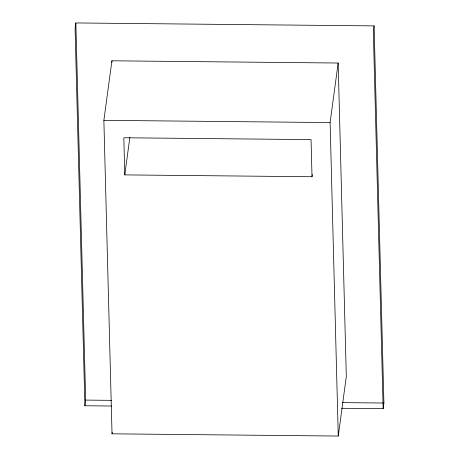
<?xml version="1.0" encoding="UTF-8"?>
<svg xmlns="http://www.w3.org/2000/svg" width="459" height="459" viewBox="0 0 459 459"><rect width="100%" height="100%" fill="white"/><g stroke="black" fill="none" stroke-linecap="round" stroke-linejoin="round"><path stroke-width="0.69" d="M341.565 408.286L383.145 408.699L383.913 403.025L374.096 25.888L75.855 22.95L75.087 28.619L84.904 405.762L111.428 406.02M103.872 120.333L111.921 60.8L338.157 63.026L346.31 376.518L338.26 436.05L112.03 433.824L103.872 120.333L330.107 122.564L338.157 63.026M84.904 405.762L85.667 400.093L75.855 22.95M312.304 174.615L312.017 176.738L124.791 174.896L129.868 137.333M112.03 433.824L112.22 432.407M374.096 25.888L373.333 31.556L383.145 408.699M85.667 400.093L111.48 400.346M342.328 402.618L383.913 403.025M330.107 122.564L338.26 436.05M312.017 176.738L311.053 139.611L123.821 137.763L124.791 174.896M111.921 60.8L111.962 62.235"/></g></svg>
